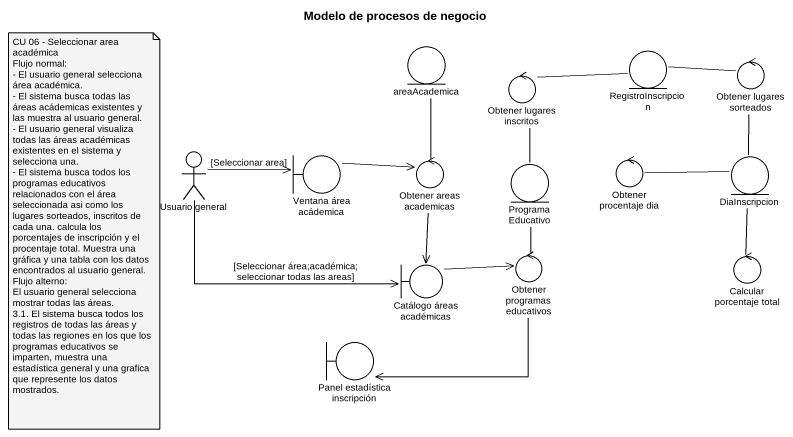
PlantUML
@startuml
title Modelo de procesos de negocio
entity areaAcademica
control "Obtener lugares inscritos" as Obtener_lugares_inscritos
entity RegistroInscripcion
control "Obtener lugares sorteados" as Obtener_lugares_sorteados
actor "Usuario general" as Usuario_general
boundary "Ventana área acádemica" as Ventana_área_acádemica
control "Obtener areas academicas" as Obtener_areas_academicas
entity ProgramaEducativo
control "Obtener procentaje dia" as Obtener_procentaje_dia
entity DiaInscripcion
boundary "Catálogo áreas académicas" as Catálogo_áreas_académicas
control "Obtener programas educativos" as Obtener_programas_educativos
control "Calcular porcentaje total" as Calcular_porcentaje_total
boundary "Panel estadística inscripción" as Panel_estadística
areaAcademica -- Obtener_areas_academicas
RegistroInscripcion -left- Obtener_lugares_inscritos
Obtener_lugares_sorteados -left- RegistroInscripcion
Obtener_lugares_sorteados -- DiaInscripcion
Usuario_general -right-> Ventana_área_acádemica : [Seleccionar area]
Usuario_general -right-> Catálogo_áreas_académicas : [Seleccionar área;académica; seleccionar todas las areas]
Ventana_área_acádemica -right-> Obtener_areas_academicas
Obtener_areas_academicas --> Catálogo_áreas_académicas
ProgramaEducativo -up- Obtener_lugares_inscritos
ProgramaEducativo -- Obtener_programas_educativos
Obtener_procentaje_dia -right- DiaInscripcion
Catálogo_áreas_académicas -right-> Obtener_programas_educativos
Obtener_programas_educativos -left-> Panel_estadística
Calcular_porcentaje_total -up- DiaInscripcion
note as N1
  CU 06 - Seleccionar area académica
  Flujo normal:
  - El usuario general selecciona área académica.
  - El sistema busca todas las áreas acádemicas existentes y las muestra al usuario general.
  - El usuario general visualiza todas las áreas académicas existentes en el sistema y selecciona una.
  - El sistema busca todos los programas educativos relacionados con el área seleccionada asi como los lugares sorteados, inscritos de cada una. calcula los porcentajes de inscripción y el procentaje total. Muestra una gráfica y una tabla con los datos encontrados al usuario general.
  Flujo alterno:
  El usuario general selecciona mostrar todas las áreas.
  3.1. El sistema busca todos los registros de todas las áreas y todas las regiones en los que los programas educativos se imparten, muestra una estadística general y una grafica que represente los datos mostrados.
end note
@enduml
